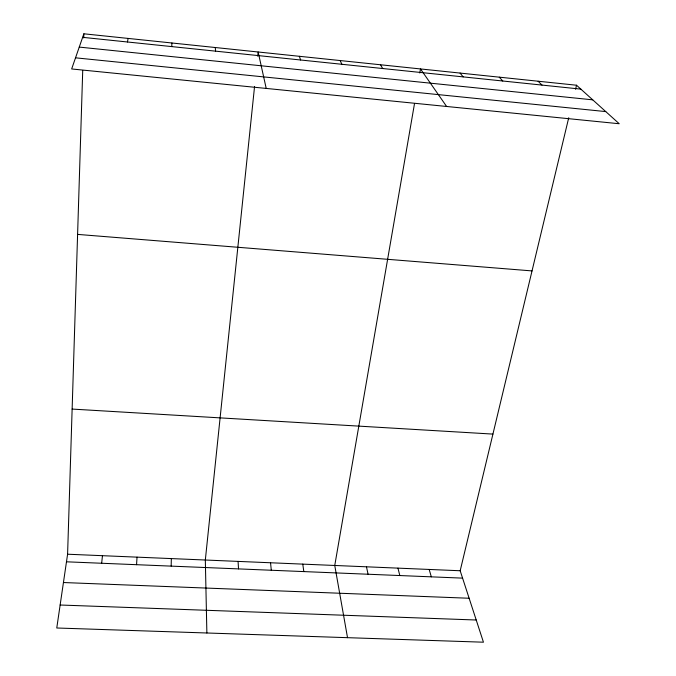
<?xml version="1.0" encoding="UTF-8"?>
<svg xmlns="http://www.w3.org/2000/svg" width="676" height="676" viewBox="0 0 676 676"><rect width="100%" height="100%" fill="white"/><g stroke="black" fill="none" stroke-linecap="round" stroke-linejoin="round"><path stroke-width="1.01" d="M171.172 566.116L171.324 558.587M568.736 117.734L460.179 570.755L483.45 642.2L56.767 627.996L67.592 554.219L82.725 70.473M83.739 37.991L83.875 33.8L576.527 85.227L619.233 123.742L71.656 68.96L83.875 33.8M171.738 46.593L171.924 42.994M136.56 564.697L137.034 557.142M101.67 563.252L102.456 555.689M254.565 86.452L205.327 560.024L206.873 632.998M257.708 56.167L258.147 51.993L266.217 88.429M414.523 103.504L334.755 565.474L347.523 637.679M419.788 73.008L420.489 68.935L446.616 106.47M127.434 41.988L128.136 38.422M575.555 89.291L576.527 85.227M60.139 605.012L476.225 620.01M63.443 582.535L469.136 598.252M67.592 554.219L460.179 570.755M66.476 561.807L462.578 578.132M72.129 409.073L492.931 434.093M77.596 234.395L532.029 270.915M75.526 57.823L605.764 111.591M82.641 37.332L580.853 89.122M79.253 47.092L592.734 99.845M538.088 81.213L542 85.083M499.277 77.165L502.775 81.01M460.077 73.067L463.144 76.887M380.512 64.761L382.709 68.529M340.129 60.553L341.879 64.279M299.341 56.294L300.626 59.995M429.184 569.454L431.322 576.839M397.953 568.136L399.82 575.546M366.476 566.809L368.074 574.237M302.78 564.122L303.811 571.583M270.552 562.77L271.296 570.248M215.264 47.514L215.585 51.156M238.07 561.401L238.527 568.896"/></g></svg>
